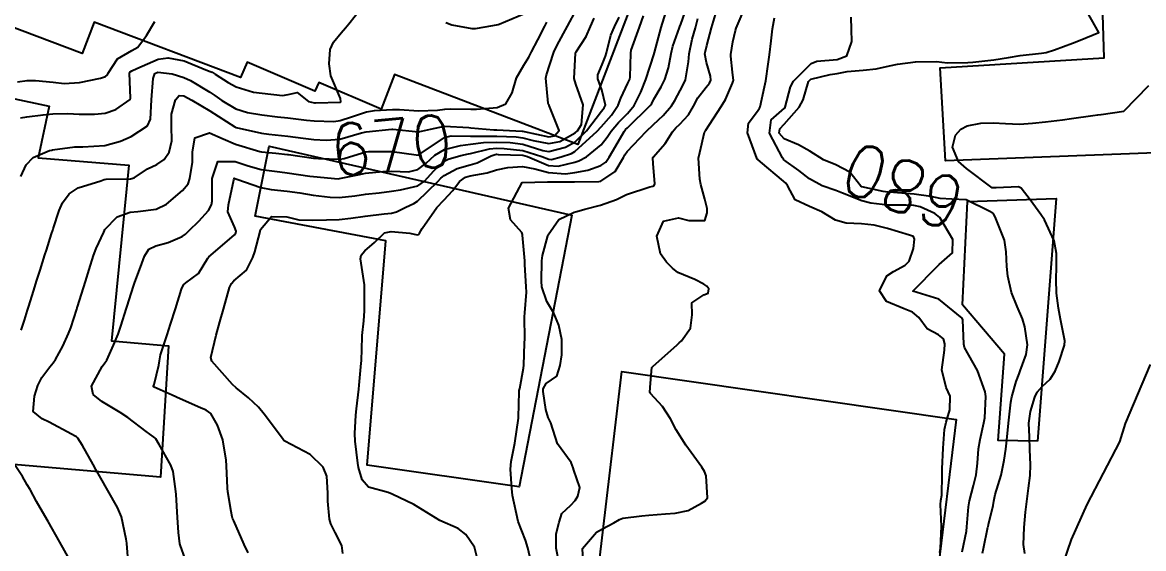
# Model space of a CAD drawing. Header units: metres. Extents: x 292545 to 299085, y 7450245 to 7463078.
# Drawn here: x 296510.3 to 296596.1, y 7459545.2 to 7459585.5 of the extents above; entities that cross this region are included whole.
import ezdxf
from ezdxf.enums import TextEntityAlignment as Align

# ---------------------------------------------------------------- set-up
doc = ezdxf.new("R2010")
doc.units = ezdxf.units.M
for name, color, linetype in [('Area', 45, 'Continuous'), ('Cotas', 45, 'Continuous'), ('Curvas de Nivel 1m', 11, 'Continuous'), ('Curvas de Nivel 5m', 15, 'Continuous'), ('Edificações', 30, 'Continuous')]:
    doc.layers.add(name, color=color, linetype=linetype)
doc.styles.add('Style-STANDARD', font='STANDARD.shx')

msp = doc.modelspace()

# ---------------------------------------------------------------- linework, layer by layer
at = {"layer": 'Area'}
msp.add_polyline3d([(296596.614, 7459559.301, 681.876), (296594.715, 7459554.796, 686.027), (296594.28, 7459553.39, 682.105), (296591.781, 7459548.588, 681.834), (296590.568, 7459545.899, 680.716), (296589.287, 7459542.165, 683.257)], dxfattribs=at)
at = {"layer": 'Curvas de Nivel 1m', "flags": 128}
for points, elevation in [([(296510.111, 7459578.217), (296510.601, 7459578.285), (296511.855, 7459578.457), (296512.605, 7459578.529), (296513.754, 7459578.54), (296514.605, 7459578.497), (296515.779, 7459578.489), (296516.607, 7459578.568), (296517.41, 7459578.843), (296518.508, 7459579.631), (296518.535, 7459579.72), (296518.477, 7459581.632), (296518.527, 7459581.748), (296518.645, 7459581.819), (296519.022, 7459581.999), (296520.654, 7459582.707), (296521.43, 7459582.817), (296522.653, 7459582.581), (296524.318, 7459581.891), (296524.645, 7459581.777), (296524.809, 7459581.722), (296525.036, 7459581.554), (296526.024, 7459580.926), (296526.634, 7459580.592), (296527.955, 7459580.191), (296528.629, 7459580.098), (296530.181, 7459579.941), (296530.628, 7459580.003), (296531.308, 7459580.158), (296532.166, 7459579.467), (296532.622, 7459579.367), (296532.719, 7459579.361), (296534.613, 7459579.424), (296534.648, 7459579.439), (296534.617, 7459579.691), (296533.896, 7459581.447), (296533.756, 7459582.345), (296533.835, 7459583.448), (296534.1, 7459584.017), (296534.682, 7459584.736), (296535, 7459585.124), (296535.25, 7459585.432), (296536.712, 7459587.289)], 667), ([(296545.118, 7459544.397), (296544.874, 7459545.313), (296544.222, 7459546.274), (296543.63, 7459546.732), (296542.233, 7459547.35), (296540.251, 7459548.571), (296538.587, 7459549.387), (296538.264, 7459549.492), (296536.762, 7459549.907), (296536.273, 7459550.469), (296536.006, 7459551.423), (296535.953, 7459551.758), (296535.755, 7459553.426), (296535.718, 7459554.027), (296535.803, 7459555.425), (296535.852, 7459555.91), (296536.017, 7459557.423), (296536.052, 7459557.729), (296536.21, 7459559.422), (296536.221, 7459559.586), (296536.276, 7459561.421), (296536.286, 7459561.539), (296536.415, 7459562.662), (296536.471, 7459563.419), (296536.453, 7459565.42), (296536.167, 7459567.423), (296536.197, 7459567.703), (296536.482, 7459568.019), (296537.228, 7459568.673), (296537.999, 7459569.398), (296538.504, 7459569.506), (296539.934, 7459569.376), (296540.501, 7459569.252), (296540.603, 7459569.267), (296540.677, 7459569.367), (296540.866, 7459569.724), (296542.009, 7459571.348), (296542.529, 7459571.914), (296543.227, 7459572.642), (296543.739, 7459573.328), (296544.205, 7459573.666), (296544.55, 7459573.762), (296545.847, 7459574.014), (296546.557, 7459574.232), (296547.43, 7459574.417), (296548.561, 7459574.482), (296549.501, 7459574.319), (296550.555, 7459574.031), (296551.857, 7459573.933), (296552.555, 7459574.018), (296553.568, 7459574.205), (296554.563, 7459574.566), (296554.933, 7459574.831), (296555.191, 7459575.194), (296555.699, 7459576.071), (296556.35, 7459577.182), (296556.453, 7459577.323), (296556.596, 7459577.46), (296558.341, 7459579.154), (296558.455, 7459579.313), (296558.62, 7459579.642), (296559.179, 7459580.6), (296559.449, 7459581.142), (296559.738, 7459582.054), (296559.943, 7459583.137), (296560.083, 7459583.722), (296560.579, 7459585.131), (296560.609, 7459585.205), (296560.687, 7459585.397), (296561.136, 7459586.696)], 674), ([(296510.176, 7459561.954), (296510.418, 7459562.723), (296510.659, 7459563.488), (296510.731, 7459563.717), (296511.137, 7459565.022), (296511.356, 7459565.711), (296511.622, 7459566.548), (296511.984, 7459567.705), (296512.102, 7459568.08), (296512.497, 7459569.331), (296512.586, 7459569.614), (296512.612, 7459569.699), (296513.094, 7459571.118), (296513.351, 7459571.692), (296513.84, 7459572.38), (296514.535, 7459572.851), (296516.286, 7459573.399), (296516.541, 7459573.494), (296516.674, 7459573.517), (296518.542, 7459573.539), (296518.817, 7459573.626), (296519.844, 7459574.32), (296520.559, 7459574.64), (296521.134, 7459575.025), (296521.508, 7459575.591), (296521.719, 7459576.452), (296521.68, 7459577.589), (296521.687, 7459578.509), (296521.999, 7459579.586), (296522.279, 7459579.931), (296522.626, 7459579.891), (296523.231, 7459579.574), (296524.611, 7459578.744), (296526.523, 7459577.531), (296526.565, 7459577.503), (296526.593, 7459577.49), (296526.646, 7459577.476), (296528.588, 7459577.046), (296529.13, 7459576.962), (296530.586, 7459576.812), (296531.776, 7459576.663), (296532.584, 7459576.569), (296533.53, 7459576.504), (296534.584, 7459576.593), (296536.23, 7459577.056), (296536.59, 7459577.141), (296538.558, 7459577.356), (296538.593, 7459577.356), (296538.631, 7459577.351), (296540.591, 7459577.141), (296541.517, 7459577.356), (296542.595, 7459577.59), (296544.443, 7459577.473), (296544.594, 7459577.456), (296546.36, 7459577.302), (296546.593, 7459577.288), (296548.524, 7459577.203), (296548.592, 7459577.194), (296548.694, 7459577.167), (296550.588, 7459576.77), (296551.006, 7459576.829), (296551.366, 7459577.242), (296550.612, 7459579.158), (296550.553, 7459579.251), (296550.526, 7459579.339), (296550.339, 7459581.253), (296550.389, 7459581.509), (296550.654, 7459582.314), (296550.963, 7459583.245), (296551.216, 7459583.79), (296551.999, 7459585.23), (296552.703, 7459586.532)], 669), ([(296523.037, 7459543.572), (296522.365, 7459545.425), (296522.325, 7459545.579), (296522.226, 7459546.435), (296522.135, 7459547.582), (296522.03, 7459549.353), (296522.012, 7459549.584), (296521.8, 7459551.109), (296521.631, 7459551.59), (296520.739, 7459553.171), (296520.478, 7459553.608), (296520.4, 7459553.695), (296520.314, 7459553.764), (296519.752, 7459554.183), (296518.329, 7459555.249), (296517.746, 7459555.636), (296516.341, 7459556.48), (296515.692, 7459557.005), (296515.56, 7459557.662), (296516.375, 7459559.147), (296516.591, 7459559.437), (296516.722, 7459559.647), (296517.249, 7459560.786), (296517.595, 7459561.638), (296517.804, 7459562.244), (296518.245, 7459563.632), (296518.289, 7459563.776), (296518.439, 7459564.256), (296518.768, 7459565.309), (296518.883, 7459565.626), (296519.317, 7459566.769), (296519.607, 7459567.619), (296519.946, 7459568.15), (296520.485, 7459568.395), (296521.432, 7459568.653), (296522.496, 7459569.111), (296522.765, 7459569.312), (296523.032, 7459569.575), (296523.778, 7459570.299), (296524.518, 7459571.104), (296524.742, 7459571.557), (296524.797, 7459571.827), (296524.793, 7459573.556), (296525.23, 7459574.883), (296526.563, 7459574.866), (296527.548, 7459574.53), (296528.554, 7459574.258), (296529.977, 7459574.07), (296530.551, 7459574.004), (296532.268, 7459573.744), (296532.547, 7459573.709), (296534.437, 7459573.548), (296534.545, 7459573.557), (296536.088, 7459573.886), (296536.551, 7459573.971), (296537.862, 7459574.092), (296538.554, 7459574.118), (296539.844, 7459574.086), (296540.556, 7459574.245), (296541.185, 7459574.739), (296541.859, 7459575.351), (296542.577, 7459575.785), (296543.801, 7459576.107), (296544.582, 7459576.197), (296545.575, 7459576.318), (296546.583, 7459576.355), (296547.621, 7459576.322), (296548.582, 7459576.191), (296550.119, 7459575.713), (296550.577, 7459575.647), (296551.849, 7459575.968), (296552.584, 7459576.382), (296553.458, 7459577.217), (296554.608, 7459578.717), (296554.824, 7459578.985), (296554.914, 7459579.197), (296554.63, 7459580.363), (296554.332, 7459581.203), (296554.325, 7459581.525), (296554.654, 7459582.308), (296554.922, 7459582.936), (296554.991, 7459583.197), (296555.328, 7459584.542), (296555.592, 7459585.191), (296555.96, 7459585.921)], 671), ([(296527.563, 7459544.877), (296527.244, 7459545.525), (296526.455, 7459547.321), (296526.365, 7459547.538), (296526.333, 7459547.628), (296526.248, 7459548.041), (296526.002, 7459549.543), (296525.972, 7459549.836), (296525.884, 7459551.544), (296525.864, 7459551.97), (296525.61, 7459553.547), (296525.21, 7459554.665), (296524.692, 7459555.556), (296524.335, 7459555.804), (296523.903, 7459555.999), (296522.344, 7459556.691), (296521.724, 7459556.966), (296520.353, 7459557.579), (296520.31, 7459557.61), (296520.31, 7459557.654), (296520.356, 7459557.786), (296520.725, 7459559.257), (296520.76, 7459559.604), (296520.835, 7459560.051), (296521.343, 7459561.596), (296521.603, 7459562.405), (296521.98, 7459563.587), (296522.448, 7459565.085), (296522.606, 7459565.424), (296522.792, 7459565.577), (296523.747, 7459566.28), (296524.472, 7459567.464), (296524.543, 7459567.559), (296525.58, 7459568.451), (296526.499, 7459569.245), (296526.622, 7459569.408), (296526.634, 7459569.529), (296526.506, 7459569.871), (296525.997, 7459571.018), (296526.042, 7459571.537), (296526.467, 7459573.456), (296526.475, 7459573.531), (296526.492, 7459573.582), (296526.544, 7459573.579), (296526.678, 7459573.529), (296528.537, 7459572.874), (296529.314, 7459572.724), (296530.534, 7459572.608), (296531.521, 7459572.464), (296532.531, 7459572.302), (296533.84, 7459572.136), (296534.53, 7459572.116), (296535.722, 7459572.237), (296536.532, 7459572.356), (296537.59, 7459572.46), (296538.535, 7459572.595), (296539.209, 7459572.71), (296540.539, 7459572.998), (296541.052, 7459573.362), (296541.76, 7459574.147), (296542.566, 7459574.885), (296542.862, 7459575.044), (296543.841, 7459575.327), (296544.438, 7459575.458), (296544.575, 7459575.492), (296546.035, 7459575.849), (296546.579, 7459575.887), (296547.161, 7459575.873), (296548.577, 7459575.717), (296550.039, 7459575.255), (296550.57, 7459575.044), (296550.789, 7459575.028), (296551.527, 7459575.24), (296552.316, 7459575.493), (296552.577, 7459575.642), (296554.285, 7459577.205), (296554.596, 7459577.531), (296555.378, 7459578.42), (296555.888, 7459579.187), (296556.078, 7459579.729), (296556.638, 7459580.882), (296556.733, 7459581.087), (296556.766, 7459581.178), (296556.8, 7459581.333), (296556.843, 7459583.177), (296556.889, 7459583.401), (296557.524, 7459585.167), (296557.832, 7459586.027)], 672), ([(296534.81, 7459544.831), (296534.733, 7459545.435), (296534.223, 7459546.449), (296533.884, 7459547.099), (296533.792, 7459547.447), (296533.657, 7459548.849), (296533.648, 7459549.449), (296533.579, 7459550.754), (296533.306, 7459551.45), (296532.297, 7459552.427), (296530.354, 7459553.448), (296530.313, 7459553.466), (296530.281, 7459553.49), (296530.175, 7459553.63), (296528.791, 7459555.505), (296528.338, 7459556.036), (296527.593, 7459556.769), (296526.648, 7459557.536), (296526.357, 7459557.791), (296524.77, 7459559.556), (296524.689, 7459559.858), (296525.109, 7459561.549), (296525.39, 7459562.573), (296525.659, 7459563.542), (296526.133, 7459565.218), (296526.283, 7459565.533), (296526.455, 7459565.72), (296527.429, 7459566.554), (296527.917, 7459567.516), (296528.054, 7459567.939), (296528.476, 7459569.51), (296528.479, 7459569.534), (296528.505, 7459569.669), (296529.353, 7459570.663), (296530.514, 7459570.622), (296531.436, 7459570.4), (296532.512, 7459570.373), (296533.553, 7459570.409), (296534.513, 7459570.417), (296535.426, 7459570.519), (296536.515, 7459570.677), (296537.978, 7459570.858), (296538.518, 7459570.921), (296538.903, 7459571.002), (296539.616, 7459571.379), (296540.238, 7459571.66), (296540.528, 7459571.841), (296542.077, 7459573.347), (296542.303, 7459573.587), (296542.55, 7459573.793), (296543.566, 7459574.322), (296544.562, 7459574.615), (296545.101, 7459574.779), (296546.152, 7459575.304), (296546.463, 7459575.412), (296546.574, 7459575.423), (296546.694, 7459575.418), (296548.574, 7459575.361), (296548.932, 7459575.266), (296550.563, 7459574.572), (296551.299, 7459574.505), (296552.567, 7459574.82), (296552.875, 7459574.919), (296553.473, 7459575.216), (296554.582, 7459576.152), (296555.042, 7459576.742), (296555.347, 7459577.192), (296555.92, 7459577.866), (296556.607, 7459578.559), (296557.113, 7459579.172), (296557.616, 7459580.178), (296557.991, 7459581.16), (296558.64, 7459583.127), (296558.647, 7459583.15), (296558.664, 7459583.218), (296559.063, 7459584.762), (296559.171, 7459585.145), (296559.54, 7459586.302)], 673), ([(296542.695, 7459585.531), (296543.161, 7459585.335), (296544.689, 7459585.057), (296544.949, 7459585.057), (296546.293, 7459585.304), (296546.694, 7459585.373), (296546.783, 7459585.388), (296548.702, 7459586.207)], 667), ([(296551.376, 7459544.063), (296551.136, 7459545.241), (296551.136, 7459546.329), (296551.378, 7459547.239), (296551.574, 7459547.906), (296552.253, 7459548.54), (296552.595, 7459548.888), (296552.796, 7459549.222), (296552.942, 7459549.893), (296552.501, 7459551.227), (296552.442, 7459551.385), (296552.292, 7459551.813), (296551.229, 7459553.241), (296550.741, 7459554.834), (296550.528, 7459555.248), (296550.339, 7459555.854), (296550.134, 7459557.252), (296550.15, 7459557.458), (296550.362, 7459557.862), (296551.187, 7459558.425), (296551.454, 7459559.239), (296551.582, 7459560.047), (296551.575, 7459561.238), (296551.337, 7459562.317), (296550.954, 7459563.245), (296550.436, 7459564.13), (296550.053, 7459565.254), (296550.003, 7459565.709), (296550.037, 7459567.254), (296550.079, 7459567.654), (296550.502, 7459569.177), (296550.524, 7459569.228), (296550.535, 7459569.25), (296551.335, 7459570.417), (296552.519, 7459570.982), (296552.71, 7459571.037), (296553.344, 7459571.218), (296554.526, 7459571.511), (296555.753, 7459571.965), (296556.534, 7459572.336), (296558.308, 7459572.921), (296558.541, 7459572.988), (296558.65, 7459573.041), (296558.699, 7459573.148), (296558.566, 7459574.719), (296558.546, 7459575.15), (296558.573, 7459575.203), (296559.473, 7459576.253), (296560.05, 7459577.135), (296560.29, 7459577.439), (296560.599, 7459577.741), (296561.272, 7459578.458), (296561.651, 7459579.12), (296561.993, 7459579.746), (296562.635, 7459580.563), (296562.881, 7459580.864), (296562.97, 7459581.105), (296562.948, 7459581.408), (296562.657, 7459582.47), (296562.532, 7459583.111), (296562.54, 7459583.235), (296562.669, 7459583.764), (296563.039, 7459585.105), (296563.408, 7459586.394)], 676), ([(296553.215, 7459544.226), (296553.167, 7459545.216), (296554.226, 7459546.458), (296554.693, 7459546.73), (296555.552, 7459547.187), (296555.98, 7459547.44), (296556.238, 7459547.54), (296557.691, 7459547.716), (296558.242, 7459547.759), (296559.522, 7459547.862), (296560.245, 7459547.912), (296561.241, 7459548.127), (296562.256, 7459548.674), (296562.525, 7459548.842), (296562.727, 7459549.105), (296562.615, 7459550.771), (296562.493, 7459551.108), (296562.286, 7459551.444), (296561.075, 7459553.122), (296560.321, 7459554.312), (296559.887, 7459555.137), (296559.286, 7459556.09), (296558.352, 7459557.089), (296558.32, 7459557.16), (296558.317, 7459557.197), (296558.364, 7459557.879), (296558.47, 7459559.07), (296558.527, 7459559.158), (296560.4, 7459560.829), (296560.563, 7459560.966), (296560.727, 7459561.127), (296561.425, 7459562.108), (296561.55, 7459563.119), (296561.522, 7459564.034), (296562.446, 7459564.648), (296562.769, 7459564.784), (296562.831, 7459565.104), (296562.675, 7459565.326), (296562.457, 7459565.478), (296561.759, 7459565.817), (296560.465, 7459566.369), (296560.036, 7459566.703), (296559.582, 7459567.143), (296559.115, 7459567.786), (296558.857, 7459569.155), (296559.36, 7459570.291), (296560.514, 7459570.562), (296561.289, 7459570.344), (296562.512, 7459570.35), (296562.694, 7459570.934), (296562.708, 7459571.107), (296562.69, 7459571.273), (296562.532, 7459571.974), (296562.223, 7459573.113), (296562.134, 7459573.529), (296562.033, 7459575.115), (296562.126, 7459575.566), (296562.508, 7459577.111), (296562.535, 7459577.169), (296562.595, 7459577.274), (296563.784, 7459579.092), (296564.099, 7459579.61), (296564.64, 7459580.868), (296564.702, 7459581.02), (296564.708, 7459581.079), (296564.649, 7459581.713), (296564.524, 7459582.944), (296564.522, 7459583.082), (296564.673, 7459584.053), (296564.858, 7459584.902), (296564.92, 7459585.078), (296565.445, 7459586.33)], 677), ([(296580.513, 7459544.895), (296580.571, 7459545.249), (296580.638, 7459546.894), (296580.572, 7459548.582), (296580.601, 7459548.895), (296580.672, 7459549.299), (296580.706, 7459550.894), (296580.705, 7459551.312), (296580.761, 7459552.893), (296580.877, 7459554.34), (296580.994, 7459554.89), (296581.291, 7459555.835), (296581.315, 7459556.886), (296581.011, 7459557.541), (296580.673, 7459558.896), (296580.883, 7459560.405), (296580.902, 7459560.893), (296580.793, 7459561.28), (296580.41, 7459561.59), (296579.548, 7459562.037), (296578.906, 7459562.913), (296578.429, 7459563.317), (296577.772, 7459563.587), (296576.441, 7459564.138), (296575.906, 7459564.948), (296576.465, 7459566.104), (296576.955, 7459566.448), (296577.848, 7459566.926), (296578.156, 7459567.243), (296578.486, 7459568.208), (296578.572, 7459568.919), (296578.496, 7459569.112), (296578.192, 7459569.228), (296576.505, 7459569.723), (296575.48, 7459569.983), (296574.51, 7459570.096), (296573.344, 7459570.148), (296572.514, 7459570.368), (296571.487, 7459571), (296570.527, 7459571.413), (296569.447, 7459571.942), (296568.85, 7459573.035), (296568.726, 7459573.218), (296568.548, 7459573.37), (296566.782, 7459574.846), (296566.572, 7459575.016), (296566.538, 7459575.06), (296566.509, 7459575.125), (296565.799, 7459577.068), (296565.862, 7459577.806), (296566.61, 7459578.811), (296566.711, 7459578.96), (296566.758, 7459579.059), (296567.093, 7459580.598), (296567.185, 7459581.055), (296567.377, 7459582.332), (296567.468, 7459583.052), (296567.607, 7459584.117), (296567.707, 7459585.05), (296567.859, 7459585.884)], 678), ([(296582.214, 7459544.96), (296582.546, 7459546.551), (296582.592, 7459546.866), (296582.713, 7459548.408), (296582.788, 7459548.865), (296583.103, 7459550.034), (296583.297, 7459550.86), (296583.39, 7459551.761), (296583.483, 7459552.858), (296583.605, 7459553.565), (296583.886, 7459554.854), (296583.956, 7459555.234), (296584.027, 7459556.853), (296583.984, 7459557.226), (296583.409, 7459558.86), (296582.399, 7459560.611), (296582.356, 7459560.871), (296582.276, 7459562.727), (296582.226, 7459562.872), (296580.444, 7459564.323), (296578.453, 7459564.92), (296580.39, 7459566.891), (296580.474, 7459566.965), (296581.483, 7459567.88), (296581.508, 7459568.88), (296580.518, 7459570.575), (296580.121, 7459570.896), (296579.009, 7459571.394), (296578.529, 7459571.487), (296577.938, 7459571.517), (296576.529, 7459571.536), (296575.235, 7459571.665), (296574.532, 7459571.859), (296573.066, 7459572.456), (296572.539, 7459572.646), (296571.517, 7459573), (296570.548, 7459573.531), (296569.708, 7459574.176), (296568.572, 7459575.01), (296568.542, 7459575.04), (296568.459, 7459575.156), (296567.46, 7459577.051), (296567.602, 7459578.051), (296568.612, 7459578.969), (296568.668, 7459579.039), (296569.077, 7459580.593), (296569.308, 7459581.03), (296570.657, 7459582.388), (296571.099, 7459582.565), (296572.66, 7459582.694), (296573.403, 7459582.979), (296573.777, 7459584.077), (296573.747, 7459584.974), (296573.729, 7459585.943)], 679), ([(296509.882, 7459580.978), (296510.637, 7459581.079), (296511.263, 7459581.087), (296512.635, 7459580.939), (296513.474, 7459580.853), (296514.635, 7459580.914), (296516.248, 7459581.265), (296516.64, 7459581.377), (296516.783, 7459581.507), (296516.847, 7459581.648), (296517.558, 7459582.736), (296518.66, 7459583.377), (296519.105, 7459583.623), (296519.766, 7459584.524), (296520.396, 7459585.604)], 666), ([(296510.149, 7459573.726), (296510.562, 7459574.61), (296511.099, 7459575.183), (296512.336, 7459575.702), (296512.525, 7459575.749), (296512.573, 7459575.757), (296514.272, 7459575.987), (296514.576, 7459576.007), (296514.905, 7459576.004), (296516.577, 7459576.107), (296517.786, 7459576.432), (296518.585, 7459576.79), (296519.835, 7459577.611), (296520.087, 7459578.122), (296520.156, 7459579.607), (296520.274, 7459581.24), (296520.401, 7459581.604), (296520.644, 7459581.708), (296521.731, 7459581.589), (296522.64, 7459581.319), (296523.145, 7459581.068), (296524.629, 7459580.185), (296525.01, 7459579.937), (296525.546, 7459579.546), (296526.614, 7459578.919), (296527.502, 7459578.628), (296528.607, 7459578.444), (296529.799, 7459578.304), (296530.604, 7459578.215), (296532.033, 7459578.037), (296532.601, 7459577.987), (296534.109, 7459577.936), (296534.599, 7459578.001), (296535.461, 7459578.286), (296536.606, 7459578.669), (296537.223, 7459578.788), (296538.608, 7459578.867), (296539.147, 7459578.845), (296540.607, 7459578.744), (296542.059, 7459578.8), (296542.608, 7459578.87), (296543.047, 7459578.898), (296544.609, 7459578.881), (296545.047, 7459578.877), (296546.61, 7459579.006), (296547.28, 7459579.29), (296547.774, 7459580.135), (296548.101, 7459581.278), (296548.653, 7459582.25), (296549.054, 7459582.871), (296549.249, 7459583.264), (296549.729, 7459584.207), (296550.265, 7459585.254), (296550.411, 7459585.537)], 668), ([(296587.031, 7459544.818), (296586.913, 7459545.513), (296586.976, 7459546.819), (296587.075, 7459547.993), (296587.172, 7459548.816), (296587.306, 7459549.847), (296587.429, 7459550.809), (296587.469, 7459551.63), (296587.416, 7459552.809), (296587.368, 7459553.759), (296587.34, 7459554.81), (296587.449, 7459555.701), (296587.796, 7459556.806), (296587.979, 7459557.181), (296588.361, 7459557.621), (296588.973, 7459558.187), (296589.351, 7459558.79), (296589.642, 7459559.53), (296590.054, 7459560.783), (296590.075, 7459561.115), (296589.758, 7459562.787), (296589.598, 7459563.626), (296589.46, 7459564.79), (296589.43, 7459565.824), (296589.443, 7459566.79), (296589.458, 7459567.815), (296589.279, 7459568.792), (296588.517, 7459570.412), (296588.258, 7459570.803), (296587.423, 7459571.922), (296586.736, 7459572.818), (296586.544, 7459572.926), (296584.83, 7459572.846), (296584.543, 7459572.84), (296584.516, 7459572.85), (296582.557, 7459574.325), (296581.935, 7459574.876), (296581.494, 7459575.966), (296581.717, 7459576.879), (296582.128, 7459577.344), (296582.6, 7459577.592), (296583.645, 7459577.818), (296584.603, 7459577.836), (296585.536, 7459577.77), (296586.602, 7459577.731), (296587.616, 7459577.797), (296588.604, 7459577.912), (296589.896, 7459578.071), (296590.607, 7459578.162), (296592.239, 7459578.385), (296592.61, 7459578.442), (296592.876, 7459578.482), (296594.613, 7459578.73), (296596.508, 7459580.702)], 681), ([(296514.194, 7459543.768), (296513.124, 7459545.691), (296512.237, 7459547.28), (296511.995, 7459547.704), (296511.356, 7459548.815), (296510.851, 7459549.721), (296510.641, 7459550.098), (296510.273, 7459550.734), (296509.622, 7459551.737)], 669)]:
    msp.add_lwpolyline(points, dxfattribs=dict(at, elevation=elevation))
at = {"layer": 'Curvas de Nivel 5m', "flags": 128}
for points, elevation in [([(296583.775, 7459544.854), (296583.85, 7459545.22), (296584.199, 7459546.85), (296584.205, 7459546.879), (296584.236, 7459547.05), (296584.602, 7459548.502), (296584.653, 7459548.846), (296584.763, 7459549.338), (296585.213, 7459550.836), (296585.442, 7459551.98), (296585.558, 7459552.831), (296585.642, 7459553.501), (296585.774, 7459554.828), (296585.961, 7459556.438), (296586.037, 7459556.825), (296586.365, 7459558.008), (296586.583, 7459558.605), (296586.671, 7459558.817), (296587.134, 7459560.07), (296587.234, 7459560.812), (296587.019, 7459562.212), (296586.835, 7459562.816), (296586.437, 7459563.753), (296586, 7459564.827), (296585.719, 7459566.085), (296585.635, 7459566.833), (296585.596, 7459567.945), (296585.456, 7459568.836), (296584.744, 7459570.622), (296584.624, 7459570.848), (296584.573, 7459570.899), (296584.524, 7459570.924), (296584.345, 7459571.031), (296582.533, 7459571.923), (296581.439, 7459571.976), (296580.534, 7459572.04), (296579.824, 7459572.189), (296578.537, 7459572.36), (296576.974, 7459572.5), (296576.539, 7459572.526), (296576.164, 7459572.57), (296574.542, 7459572.928), (296574.47, 7459572.971), (296573.635, 7459574.055), (296572.559, 7459574.616), (296571.618, 7459574.999), (296570.573, 7459575.666), (296569.704, 7459576.143), (296568.588, 7459576.596), (296568.212, 7459577.044), (296568.258, 7459577.382), (296568.6, 7459577.744), (296569.756, 7459579.023), (296570.043, 7459579.598), (296570.463, 7459581.013), (296570.645, 7459581.189), (296572.115, 7459581.529), (296572.649, 7459581.622), (296573.431, 7459581.758), (296574.652, 7459581.863), (296575.636, 7459581.967), (296576.656, 7459582.2), (296577.265, 7459582.326), (296578.659, 7459582.509), (296580.29, 7459582.527), (296580.659, 7459582.476), (296581.109, 7459582.435), (296582.659, 7459582.453), (296583.054, 7459582.471), (296584.661, 7459582.653), (296585.784, 7459582.833), (296586.665, 7459582.987), (296588.303, 7459583.167), (296588.667, 7459583.222), (296589.305, 7459583.426), (296590.675, 7459583.945), (296591.272, 7459584.169), (296592.683, 7459584.75), (296591.574, 7459586.761)], 680), ([(296518.406, 7459543.628), (296518.258, 7459545.584), (296518.255, 7459545.63), (296518.217, 7459545.918), (296517.844, 7459547.634), (296517.545, 7459548.342), (296516.808, 7459549.645), (296516.272, 7459550.606), (296515.898, 7459551.274), (296515.683, 7459551.659), (296514.874, 7459553.102), (296514.512, 7459553.677), (296514.406, 7459553.771), (296514.314, 7459553.82), (296514.031, 7459553.967), (296512.325, 7459554.889), (296511.78, 7459555.161), (296511.089, 7459555.719), (296511.184, 7459556.878), (296511.446, 7459557.709), (296511.758, 7459558.317), (296512.377, 7459559.121), (296512.628, 7459559.45), (296512.794, 7459559.696), (296513.356, 7459560.727), (296513.81, 7459561.686), (296513.973, 7459562.121), (296514.431, 7459563.553), (296514.462, 7459563.65), (296514.47, 7459563.679), (296514.489, 7459563.735), (296515.094, 7459565.67), (296515.382, 7459566.586), (296515.719, 7459567.661), (296515.926, 7459568.213), (296516.5, 7459569.465), (296516.559, 7459569.593), (296516.59, 7459569.649), (296517.517, 7459570.636), (296518.517, 7459570.994), (296519.106, 7459571.035), (296520.519, 7459571.211), (296521.313, 7459571.598), (296522.534, 7459572.646), (296522.948, 7459573.167), (296523.087, 7459573.575), (296523.305, 7459574.829), (296523.303, 7459575.573), (296523.469, 7459576.687), (296524.588, 7459577.074), (296525.645, 7459576.606), (296526.58, 7459576.193), (296528.456, 7459575.629), (296528.574, 7459575.602), (296529.681, 7459575.499), (296530.572, 7459575.419), (296530.653, 7459575.407), (296532.568, 7459575.13), (296532.93, 7459575.094), (296534.567, 7459575.042), (296534.914, 7459575.09), (296535.974, 7459575.426), (296536.575, 7459575.602), (296536.796, 7459575.638), (296538.575, 7459575.626), (296540.411, 7459575.372), (296540.573, 7459575.352), (296542.587, 7459576.704), (296543.089, 7459576.834), (296544.588, 7459576.814), (296545.08, 7459576.823), (296546.588, 7459576.821), (296548.076, 7459576.766), (296548.587, 7459576.694), (296549.378, 7459576.469), (296550.583, 7459576.251), (296551.415, 7459576.412), (296552.591, 7459577.058), (296552.778, 7459577.227), (296553.07, 7459577.695), (296553.212, 7459579.221), (296552.636, 7459580.792), (296552.51, 7459581.222), (296552.622, 7459583.18), (296552.632, 7459583.22), (296552.663, 7459583.272), (296553.426, 7459584.462), (296553.756, 7459585.209), (296554.047, 7459585.852)], 670), ([(296549.199, 7459544.261), (296548.972, 7459545.269), (296548.802, 7459545.855), (296548.233, 7459547.28), (296547.8, 7459549.285), (296547.744, 7459549.809), (296547.653, 7459551.286), (296547.688, 7459551.89), (296547.97, 7459553.283), (296548.248, 7459555.188), (296548.254, 7459555.271), (296548.312, 7459557.23), (296548.313, 7459557.271), (296548.316, 7459557.308), (296548.356, 7459557.481), (296548.628, 7459559.019), (296548.656, 7459559.267), (296548.72, 7459560.947), (296548.732, 7459561.267), (296548.726, 7459562.961), (296548.735, 7459563.267), (296548.864, 7459564.848), (296548.849, 7459565.266), (296548.748, 7459566.989), (296548.73, 7459567.267), (296548.558, 7459569.213), (296548.549, 7459569.27), (296548.505, 7459569.43), (296547.633, 7459570.402), (296547.479, 7459571.286), (296548.543, 7459573.27), (296550.484, 7459573.311), (296550.544, 7459573.309), (296552.469, 7459573.306), (296552.544, 7459573.303), (296554.401, 7459573.346), (296554.546, 7459573.372), (296555.653, 7459574.093), (296556.299, 7459575.183), (296556.387, 7459575.37), (296556.578, 7459575.64), (296558.028, 7459577.158), (296558.598, 7459577.697), (296559.34, 7459578.408), (296559.965, 7459579.136), (296560.218, 7459579.535), (296560.631, 7459580.32), (296560.923, 7459580.843), (296561.05, 7459581.126), (296561.261, 7459582.52), (296561.317, 7459583.123), (296561.553, 7459584.242), (296561.796, 7459585.119), (296561.973, 7459585.838)], 675)]:
    msp.add_lwpolyline(points, dxfattribs=dict(at, elevation=elevation))
at = {"layer": 'Edificações'}
for points in [[(296597.716, 7459575.554), (296580.945, 7459574.929), (296580.528, 7459582.055), (296593.109, 7459582.804), (296592.781, 7459592.779), (296588.708, 7459592.647), (296588.231, 7459596.196), (296593.841, 7459596.542), (296593.602, 7459602.176), (296577.686, 7459601.661), (296577.619, 7459612.295), (296585.406, 7459612.571), (296584.826, 7459623.594), (296584.438, 7459632.464), (296612.238, 7459633.9)], [(296496.047, 7459622.905), (296560.943, 7459597.464), (296552.804, 7459576.165), (296538.755, 7459581.534), (296537.744, 7459578.89), (296532.953, 7459580.931), (296532.67, 7459580.265), (296527.476, 7459582.478), (296526.974, 7459581.299), (296515.757, 7459585.559), (296514.843, 7459583.153), (296503.346, 7459587.519)], [(296501.066, 7459581.517), (296512.322, 7459579.111), (296511.474, 7459575.143), (296518.416, 7459574.584), (296517.085, 7459561.129), (296521.448, 7459560.742), (296520.833, 7459550.677), (296509.31, 7459551.678)]]:
    msp.add_lwpolyline(points, dxfattribs=at)
for points in [[(296552.328, 7459570.752), (296548.295, 7459549.948), (296536.677, 7459551.605), (296538.09, 7459568.79), (296528.085, 7459570.69), (296529.174, 7459576.047)], [(296587.998, 7459553.427), (296584.98, 7459553.478), (296585.467, 7459560.106), (296582.243, 7459563.887), (296582.627, 7459571.8), (296589.418, 7459572.024)], [(296578.85, 7459531.086), (296553.261, 7459534.137), (296556.166, 7459558.778), (296581.772, 7459555.087)]]:
    msp.add_lwpolyline(points, close=True, dxfattribs=at)

# ---------------------------------------------------------------- texts
at = {"layer": 'Cotas', "style": 'Style-STANDARD'}
for s, rotation, p in [('670', 5.29478, (296538.5, 7459576.105, 670)), ('680', 159.31008, (296577.727, 7459572.965, 680))]:
    msp.add_text(s, height=4, rotation=rotation, dxfattribs=at).set_placement(p, align=Align.MIDDLE_CENTER)

doc.saveas('drawing.dxf')
